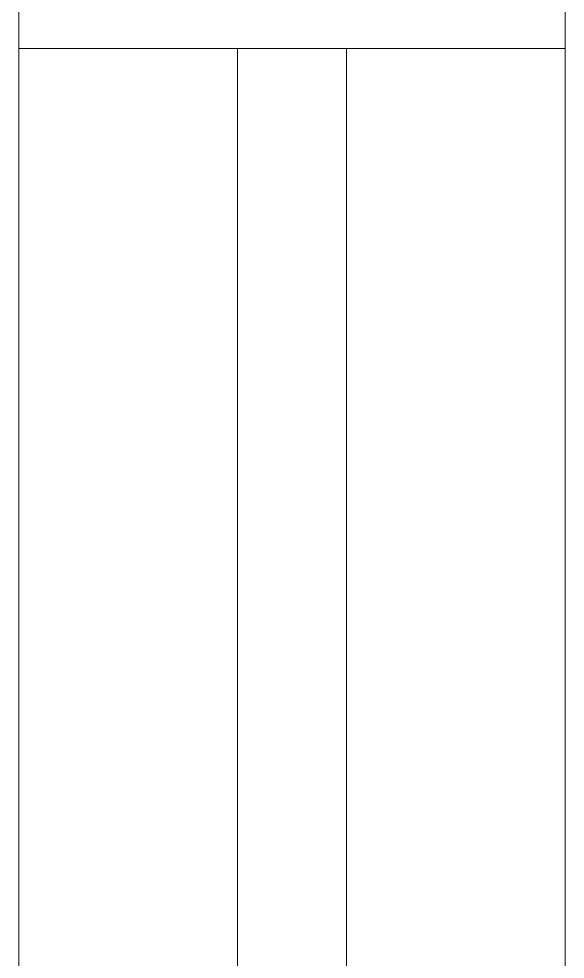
# Model space of a CAD drawing. Header units: millimetres. Extents: x 214 to 1190, y -192 to 1092.
# Drawn here: x 1042.7776 to 1042.9276, y 67.2399 to 67.4979 of the extents above; entities that cross this region are included whole.
import ezdxf

# ---------------------------------------------------------------- set-up
doc = ezdxf.new("R2010")
doc.units = ezdxf.units.MM
doc.linetypes.add('HIDDEN2', pattern=[4.7625, 3.175, -1.5875])
doc.layers.add('I-ARQ', color=8, linetype='Continuous', lineweight=0)

msp = doc.modelspace()

# ---------------------------------------------------------------- linework, layer by layer
at = {"layer": 'I-ARQ'}
for p, q in [((1042.77763, 67.8197), (1042.77763, 58.5447)), ((1042.92763, 67.8197), (1042.92763, 66.59737))]:
    msp.add_line(p, q, dxfattribs=at)
at = {"layer": 'I-ARQ', "linetype": 'HIDDEN2'}
for p, q in [((1042.77763, 67.4897), (1042.92763, 67.4897)), ((1042.83763, 66.9897), (1042.83763, 67.4897)), ((1042.86763, 67.4897), (1042.86763, 66.9897))]:
    msp.add_line(p, q, dxfattribs=at)

doc.saveas('drawing.dxf')
